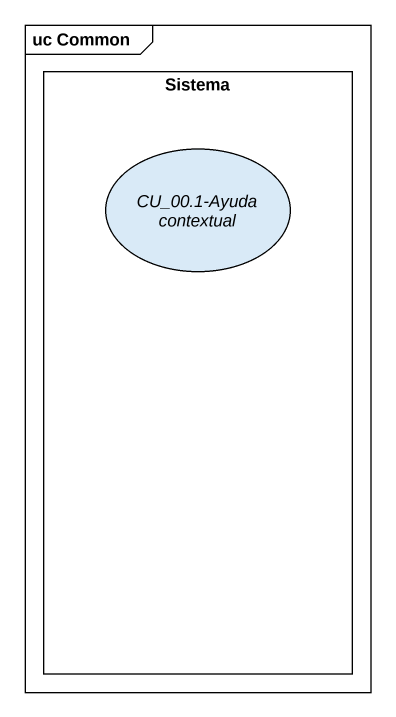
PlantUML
@startuml
mainframe uc Common
rectangle Sistema {
  usecase "CU_00.1-Ayuda contextual" as CU_00_1_Ayuda_contextual
}
@enduml
